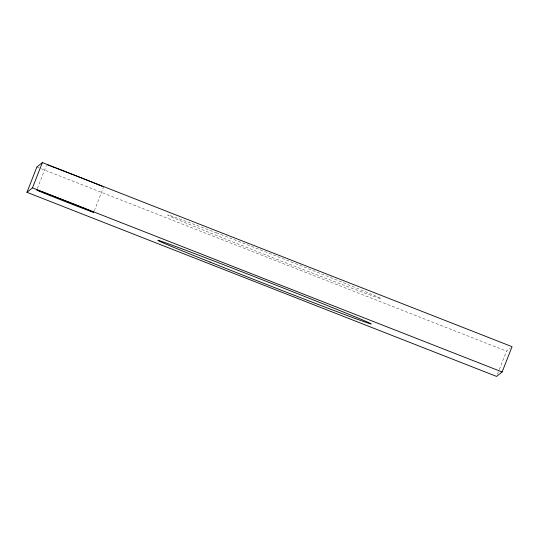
<?xml version="1.0" encoding="UTF-8"?>
<svg xmlns="http://www.w3.org/2000/svg" width="539" height="539" viewBox="0 0 539 539"><rect width="100%" height="100%" fill="white"/><g stroke="black" fill="none" stroke-linecap="round" stroke-linejoin="round"><path stroke-width="0.4" stroke-dasharray="2.69 2.02" d="M37.366 188.482L46.374 165.493M94.291 210.796L103.603 187.04M497.51 374.127L499.013 370.293M499.316 369.525L506.525 351.132L510.211 348.167M36.861 167.029L506.525 351.132M216.867 233.023L195.563 224.931A114.652 1.401 21.4 0 0 184.574 222.452L202.543 229.789A114.652 1.401 21.4 0 0 332.044 280.684L353.348 288.783A114.652 1.401 21.4 0 0 364.337 291.262L346.368 283.918A114.652 1.401 21.4 0 0 216.867 233.023"/><path stroke-width="0.81" d="M26.95 192.322L36.861 167.029L42.386 162.576L512.05 346.678L502.139 371.971L496.614 376.424L26.95 192.322L32.475 187.868L42.386 162.576M32.475 187.868L502.139 371.971M47.735 165.035A30.575 0.371 21.4 0 1 49.763 165.756M50.659 166.086A30.575 0.371 21.4 0 1 55.247 167.804M55.921 168.053A30.575 0.371 21.4 0 1 74.739 175.323M75.473 175.613A30.575 0.371 21.4 0 1 89.663 181.225M90.451 181.542A30.575 0.371 21.4 0 1 102.201 186.359M50.706 195.825A30.575 0.371 21.4 0 0 93.692 212.332A30.575 0.371 21.4 0 0 51.286 195.361A30.575 0.371 21.4 0 0 50.706 195.825M210.089 262.102A114.652 1.401 21.4 0 0 371.283 323.986A114.652 1.401 21.4 0 0 212.265 260.35A114.652 1.401 21.4 0 0 210.089 262.102"/></g></svg>
